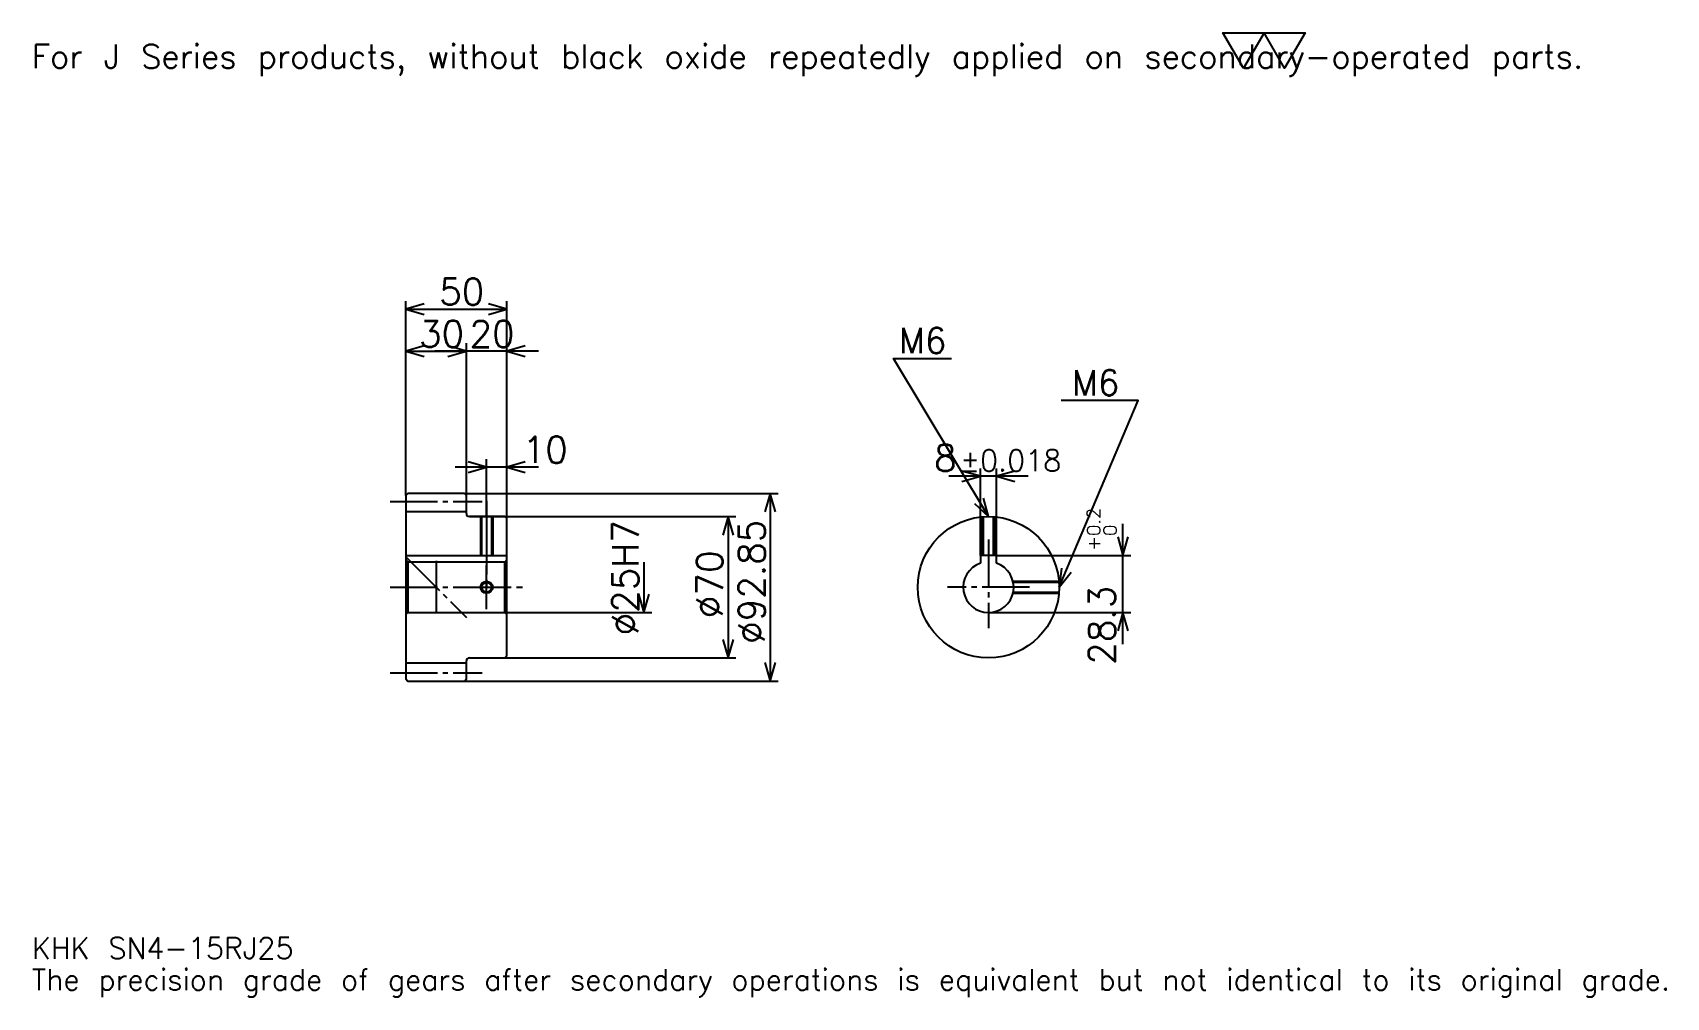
# Model space of a CAD drawing. Extents: x 27 to 835, y 10 to 487.
import ezdxf

# ---------------------------------------------------------------- set-up
doc = ezdxf.new("R2010")
doc.units = 0
doc.linetypes.add('DASHDOT', pattern=[31.304349, 23.478261, -2.608696, 2.608696, -2.608696])
doc.layers.get('0').update_dxf_attribs({"linetype": 'CONTINUOUS'})
doc.layers.add('DASHDOT', color=6, linetype='DASHDOT')
doc.styles.add('KANJI', font='TXT', dxfattribs={"bigfont": 'BIGFONT'})

msp = doc.modelspace()

# ---------------------------------------------------------------- linework, layer by layer
at = {"color": 5}
for p, q in [((211.304337, 259.035095), (211.304337, 354.252472)), ((211.304337, 350.339417), (261.304321, 350.339417)), ((261.304321, 259.035095), (261.304321, 354.252472)), ((241.304337, 259.035095), (241.304337, 333.382935)), ((211.304337, 329.469879), (241.304337, 329.469879)), ((276.956512, 329.469879), (225.652161, 329.469879)), ((251.304337, 259.035095), (251.304337, 275.991608)), ((276.956512, 272.078583), (235.652161, 272.078583)), ((519.434753, 267.539124), (480.130432, 267.539124)), ((495.782593, 228.408691), (495.782593, 271.452179)), ((503.782593, 228.408691), (503.782593, 271.452179)), ((211.304337, 258.035095), (211.304337, 259.035095)), ((240.304337, 259.035095), (261.304321, 259.035095)), ((241.304337, 258.035095), (241.304337, 259.035095)), ((251.304337, 247.608688), (251.304337, 259.035095)), ((251.304337, 247.608688), (251.304337, 259.035095)), ((261.304321, 259.035095), (395.652161, 259.035095)), ((261.304321, 246.608688), (261.304321, 259.035095)), ((391.739136, 259.035095), (391.739136, 166.182281)), ((242.804337, 247.608688), (261.304321, 247.608688)), ((261.304321, 247.608688), (374.782593, 247.608688)), ((370.869568, 247.608688), (370.869568, 177.608688)), ((566.391296, 184.456512), (566.391296, 244.060867)), ((503.782593, 228.408691), (570.304382, 228.408691)), ((329.130432, 225.108688), (329.130432, 200.108688)), ((261.304321, 200.108688), (333.043457, 200.108688)), ((499.782593, 200.108688), (570.304382, 200.108688)), ((242.804337, 177.608688), (261.304321, 177.608688)), ((261.304321, 177.608688), (374.782593, 177.608688)), ((240.304337, 166.182281), (261.304321, 166.182281)), ((261.304321, 166.182281), (395.652161, 166.182281))]:
    msp.add_line(p, q, dxfattribs=at)
at = {"color": 4}
for p, q in [((211.304337, 250.035095), (241.304337, 250.035095)), ((211.304337, 228.408691), (261.304321, 228.408691)), ((212.304337, 225.108688), (212.304337, 200.108688)), ((260.304321, 225.108688), (261.304321, 226.108688)), ((260.304321, 200.108688), (261.304321, 199.108688)), ((211.304337, 175.182281), (241.304337, 175.182281))]:
    msp.add_line(p, q, dxfattribs=at)
at = {"color": 7}
msp.add_line((226.304337, 225.652161), (226.304337, 199.565216), dxfattribs=at)
msp.add_lwpolyline([(626.086975, 469.565216), (615.913086, 487.200012), (656.608704, 487.200012), (646.434814, 469.565216), (636.260864, 487.200012), (626.086975, 469.565216)], dxfattribs=at)
at = {"color": 5}
for points in [[(220.434769, 352.94812), (211.304337, 350.339417), (220.434769, 347.730743)], [(252.173904, 347.730743), (261.304321, 350.339417), (252.173904, 352.94812)], [(220.434769, 332.078583), (211.304337, 329.469879), (220.434769, 326.861176)], [(232.173904, 326.861176), (241.304337, 329.469879), (232.173904, 332.078583)], [(232.173904, 326.861176), (241.304337, 329.469879), (232.173904, 332.078583)], [(270.434784, 332.078583), (261.304321, 329.469879), (270.434784, 326.861176)], [(499.782593, 247.608688), (452.82608, 325.869568), (481.521729, 325.869568)], [(534.782593, 212.608688), (573.913025, 305), (535.826111, 305)], [(242.173904, 269.469879), (251.304337, 272.078583), (242.173904, 274.687256)], [(270.434784, 274.687256), (261.304321, 272.078583), (270.434784, 269.469879)], [(486.652161, 264.93042), (495.782593, 267.539124), (486.652161, 270.147827)], [(512.913025, 270.147827), (503.782593, 267.539124), (512.913025, 264.93042)], [(394.347809, 249.904663), (391.739136, 259.035095), (389.130432, 249.904663)], [(492.848083, 254.09581), (499.782593, 247.608688), (497.32196, 256.780151)], [(373.478241, 238.478256), (370.869568, 247.608688), (368.260864, 238.478256)], [(563.782593, 237.539124), (566.391296, 228.408691), (569, 237.539124)], [(535.941284, 222.033524), (534.782593, 212.608688), (540.745544, 219.998779)], [(326.521729, 209.23912), (329.130432, 200.108688), (331.739136, 209.23912)], [(569, 190.978256), (566.391296, 200.108688), (563.782593, 190.978256)], [(368.260864, 186.73912), (370.869568, 177.608688), (373.478241, 186.73912)], [(389.130432, 175.312714), (391.739136, 166.182281), (394.347809, 175.312714)]]:
    msp.add_lwpolyline(points, dxfattribs=at)
at = {"color": 4}
for points in [[(241.304337, 249.108688), (241.304337, 258.035095), (240.304337, 259.035095), (212.304337, 259.035095), (211.304337, 258.035095), (211.304337, 199.108688)], [(242.804337, 177.608688), (260.304321, 177.608688), (261.304321, 178.608688), (261.304321, 246.608688), (260.304321, 247.608688), (242.804337, 247.608688)], [(248.304337, 247.608688), (248.304337, 228.408691)], [(248.84433, 247.608688), (248.84433, 228.408691)], [(253.764343, 247.608688), (253.764343, 228.408691)], [(254.304337, 247.608688), (254.304337, 228.408691)], [(496.782593, 228.408691), (496.782593, 247.479889)], [(497.322632, 228.408691), (497.322632, 247.522125)], [(502.242615, 228.408691), (502.242615, 247.522125)], [(502.782593, 228.408691), (502.782593, 247.479889)], [(503.782593, 224.451401), (503.782593, 228.408691), (495.782593, 228.408691), (495.782593, 224.451401)], [(211.304337, 199.108688), (212.304337, 200.108688), (260.304321, 200.108688), (260.304321, 225.108688), (212.304337, 225.108688), (211.304337, 226.108688)], [(511.917297, 215.608688), (534.653809, 215.608688)], [(512.038147, 215.068695), (534.696045, 215.068695)], [(511.917297, 209.608688), (534.653809, 209.608688)], [(512.038147, 210.148682), (534.696045, 210.148682)], [(211.304337, 199.108688), (211.304337, 167.182281), (212.304337, 166.182281), (240.304337, 166.182281), (241.304337, 167.182281), (241.304337, 176.108688)]]:
    msp.add_lwpolyline(points, dxfattribs=at)
for centre, radius in [((499.782593, 212.608688), 35), ((251.304337, 212.608688), 2.46)]:
    msp.add_circle(centre, radius, dxfattribs=at)
at = {"color": 7}
msp.add_circle((251.304337, 212.608688), 3, dxfattribs=at)
at = {"color": 4}
for centre, radius, start, end in [((242.804337, 249.108688), 1.5, 180, 270), ((499.782593, 212.608688), 12.5, 108.662925185, 71.337074815), ((242.804337, 176.108688), 1.5, 90, 180)]:
    msp.add_arc(centre, radius, start, end, dxfattribs=at)
at = {"layer": 'DASHDOT', "color": 7}
for p, q in [((203.478256, 255.035095), (249.130432, 255.035095)), ((251.304337, 247.608688), (251.304337, 212.608688)), ((499.782593, 236.234772), (499.782593, 192.282608)), ((211.304337, 227.608688), (241.304337, 197.608688)), ((203.478256, 212.608688), (269.130432, 212.608688)), ((520.108704, 212.608688), (479.456482, 212.608688)), ((203.478256, 170.182281), (249.130432, 170.182281))]:
    msp.add_line(p, q, dxfattribs=at)
for points in [[(251.304337, 255.434784), (251.304337, 220.582596)], [(251.304337, 201.782608), (251.304337, 223.434769)], [(240.478241, 212.608688), (262.130432, 212.608688)]]:
    msp.add_lwpolyline(points, dxfattribs=at)

# ---------------------------------------------------------------- texts
at = {"color": 7, "style": 'KANJI'}
for s, height, p in [('For J Series products, without black oxide repeatedly applied on secondary-operated parts.', 11.73913, (26.086956, 469.565216)), ('50', 13.043478, (227.82608, 352.426392)), ('30', 13.043478, (217.82608, 331.556824)), ('20', 13.043478, (242.82608, 331.556824)), ('M6', 12.52174, (455.434753, 328.478271)), ('M6', 12.52174, (541.043457, 307.608704)), ('10', 13.043478, (269.130432, 274.165527)), ('8', 13.043478, (472.858276, 270.147827)), ('%%p0.018', 10.434783, (485.769714, 270.147827)), ('KHK SN4-15RJ25', 10.434783, (26.086956, 28.695652)), ('The precision grade of gears after secondary operations is equivalent but not identical to its original grade.', 10.434783, (26.086956, 13.043478))]:
    msp.add_text(s, height=height, dxfattribs=at).set_placement(p)
for s, height, p in [('0.2', 6.521739, (555.17395, 237.998749)), ('%%c25H7', 13.043478, (326.521729, 188.804337)), ('%%c92.85', 13.043478, (389.130432, 184.565216)), ('0', 6.521739, (563.260864, 237.998749)), ('+', 6.521739, (555.17395, 230.694397)), ('%%c70', 13.043478, (368.260864, 197.282593)), ('28.3', 13.043478, (562.478271, 174.237061))]:
    msp.add_text(s, height=height, rotation=90, dxfattribs=at).set_placement(p)

doc.saveas('drawing.dxf')
